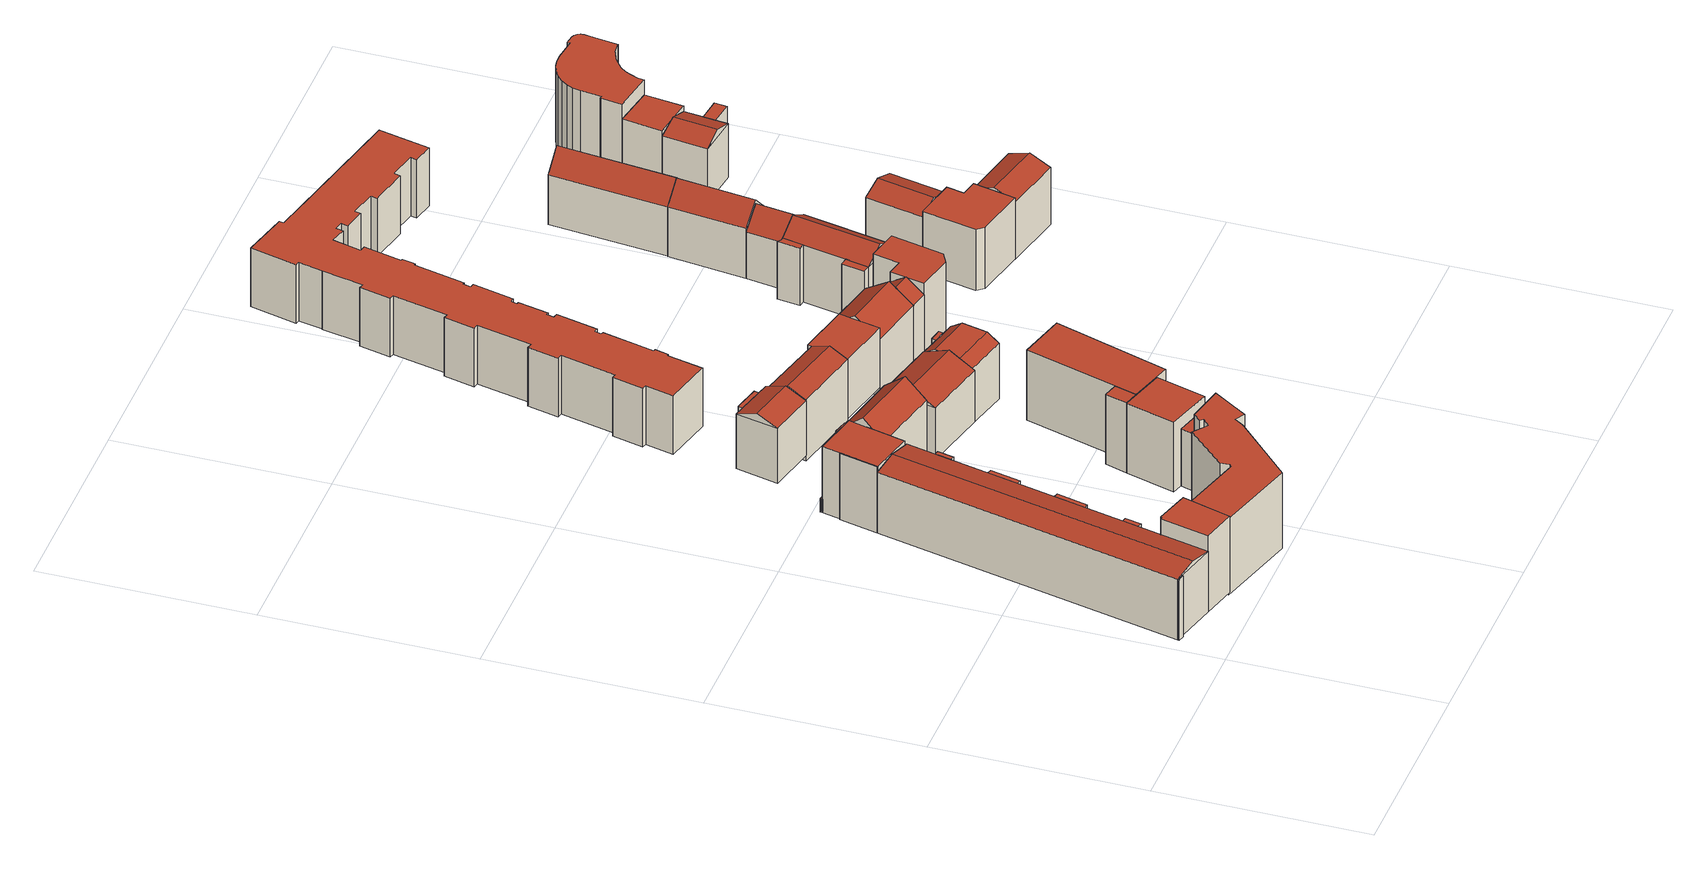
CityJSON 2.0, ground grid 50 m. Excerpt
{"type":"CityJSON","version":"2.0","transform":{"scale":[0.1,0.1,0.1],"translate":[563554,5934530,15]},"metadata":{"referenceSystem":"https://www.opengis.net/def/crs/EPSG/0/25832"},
"CityObjects":{
"building1":{"type":"Building","attributes":{"Geometrietyp2DReferenz":"Polygon","Gemeindeschluessel":"02100110","function":"31001_1010"},"children":["building1-1","building1-2","building1-3","building1-4","building1-5","building1-6","building1-7","building1-8","building1-9","building1-10","building1-11"]},
"building1-1":{"type":"BuildingPart","attributes":{"roofType":"1000","measuredHeight":16.3,"storeysAboveGround":6},"parents":["building1"],"geometry":[{"type":"Solid","lod":"2","boundaries":[[[[0,1,2,3]],[[4,5,6,7]],[[6,3,2,7]],[[7,2,1,4]],[[4,1,0,5]],[[5,0,3,6]]]],"semantics":{"surfaces":[{"type":"GroundSurface"},{"type":"RoofSurface","Flaechengroesse":"3.89327658885399","Flaechenrichtung":"0","Flaechenneigung":"90"},{"type":"WallSurface"}],"values":[[0,1,2,2,2,2]]}}]},
"building1-2":{"type":"BuildingPart","attributes":{"roofType":"1000","measuredHeight":15.9,"storeysAboveGround":6},"parents":["building1"],"geometry":[{"type":"Solid","lod":"2","boundaries":[[[[8,9,10,11]],[[12,13,14,15]],[[14,11,10,15]],[[15,10,9,12]],[[12,9,8,13]],[[13,8,11,14]]]],"semantics":{"surfaces":[{"type":"GroundSurface"},{"type":"RoofSurface","Flaechengroesse":"4.16083954373744","Flaechenrichtung":"0","Flaechenneigung":"90"},{"type":"WallSurface"}],"values":[[0,1,2,2,2,2]]}}]},
"building1-3":{"type":"BuildingPart","attributes":{"roofType":"1000","measuredHeight":3.5,"storeysAboveGround":6},"parents":["building1"],"geometry":[{"type":"Solid","lod":"2","boundaries":[[[[16,17,18,19]],[[20,21,22,23]],[[22,19,18,23]],[[23,18,17,20]],[[20,17,16,21]],[[21,16,19,22]]]],"semantics":{"surfaces":[{"type":"GroundSurface"},{"type":"RoofSurface","Flaechengroesse":"2.84916496679005","Flaechenrichtung":"0","Flaechenneigung":"90"},{"type":"WallSurface"}],"values":[[0,1,2,2,2,2]]}}]},
"building1-4":{"type":"BuildingPart","attributes":{"roofType":"3100","measuredHeight":16.99,"storeysAboveGround":6},"parents":["building1"],"geometry":[{"type":"Solid","lod":"2","boundaries":[[[[24,25,26,27]],[[28,29,30,31]],[[32,30,29,33]],[[31,30,32]],[[33,29,28]],[[32,27,26,31]],[[31,26,25,28]],[[28,25,24,33]],[[33,24,27,32]]]],"semantics":{"surfaces":[{"type":"GroundSurface"},{"type":"RoofSurface","Flaechengroesse":"458.228715858371","Flaechenrichtung":"102.75584499225","Flaechenneigung":"79.7913014937035"},{"type":"RoofSurface","Flaechengroesse":"457.396776583573","Flaechenrichtung":"282.730681228295","Flaechenneigung":"79.7912321093146"},{"type":"WallSurface"}],"values":[[0,1,2,3,3,3,3,3,3]]}}]},
"building1-5":{"type":"BuildingPart","attributes":{"roofType":"1000","measuredHeight":15.9,"storeysAboveGround":6},"parents":["building1"],"geometry":[{"type":"Solid","lod":"2","boundaries":[[[[34,35,36,37]],[[38,39,40,41]],[[40,37,36,41]],[[41,36,35,38]],[[38,35,34,39]],[[39,34,37,40]]]],"semantics":{"surfaces":[{"type":"GroundSurface"},{"type":"RoofSurface","Flaechengroesse":"4.16873824832681","Flaechenrichtung":"0","Flaechenneigung":"90"},{"type":"WallSurface"}],"values":[[0,1,2,2,2,2]]}}]},
"building1-6":{"type":"BuildingPart","attributes":{"roofType":"1000","measuredHeight":19.85,"storeysAboveGround":6},"parents":["building1"],"geometry":[{"type":"Solid","lod":"2","boundaries":[[[[42,43,44,45,26,46]],[[47,48,49,50,51,52]],[[51,46,26,52]],[[52,26,45,47]],[[47,45,44,48]],[[48,44,43,49]],[[49,43,42,50]],[[50,42,46,51]]]],"semantics":{"surfaces":[{"type":"GroundSurface"},{"type":"RoofSurface","Flaechengroesse":"106.320366947898","Flaechenrichtung":"0","Flaechenneigung":"90"},{"type":"WallSurface"}],"values":[[0,1,2,2,2,2,2,2]]}}]},
"building1-7":{"type":"BuildingPart","attributes":{"roofType":"1000","measuredHeight":15.9,"storeysAboveGround":6},"parents":["building1"],"geometry":[{"type":"Solid","lod":"2","boundaries":[[[[53,54,27,55]],[[56,57,58,32]],[[58,55,27,32]],[[32,27,54,56]],[[56,54,53,57]],[[57,53,55,58]]]],"semantics":{"surfaces":[{"type":"GroundSurface"},{"type":"RoofSurface","Flaechengroesse":"0.58927034978944","Flaechenrichtung":"0","Flaechenneigung":"90"},{"type":"WallSurface"}],"values":[[0,1,2,2,2,2]]}}]},
"building1-8":{"type":"BuildingPart","attributes":{"roofType":"1000","measuredHeight":15.9,"storeysAboveGround":6},"parents":["building1"],"geometry":[{"type":"Solid","lod":"2","boundaries":[[[[59,60,61,62]],[[63,64,65,66]],[[65,62,61,66]],[[66,61,60,63]],[[63,60,59,64]],[[64,59,62,65]]]],"semantics":{"surfaces":[{"type":"GroundSurface"},{"type":"RoofSurface","Flaechengroesse":"8.08376897128401","Flaechenrichtung":"0","Flaechenneigung":"90"},{"type":"WallSurface"}],"values":[[0,1,2,2,2,2]]}}]},
"building1-9":{"type":"BuildingPart","attributes":{"roofType":"1000","measuredHeight":15.9,"storeysAboveGround":6},"parents":["building1"],"geometry":[{"type":"Solid","lod":"2","boundaries":[[[[67,68,69,70]],[[71,72,73,74]],[[73,70,69,74]],[[74,69,68,71]],[[71,68,67,72]],[[72,67,70,73]]]],"semantics":{"surfaces":[{"type":"GroundSurface"},{"type":"RoofSurface","Flaechengroesse":"7.75419847284734","Flaechenrichtung":"0","Flaechenneigung":"90"},{"type":"WallSurface"}],"values":[[0,1,2,2,2,2]]}}]},
"building1-10":{"type":"BuildingPart","attributes":{"roofType":"1000","measuredHeight":17.27,"storeysAboveGround":6},"parents":["building1"],"geometry":[{"type":"Solid","lod":"2","boundaries":[[[[2,75,76,19]],[[77,78,79,80]],[[79,19,76,80]],[[80,76,75,77]],[[77,75,2,78]],[[78,2,19,79]]]],"semantics":{"surfaces":[{"type":"GroundSurface"},{"type":"RoofSurface","Flaechengroesse":"149.806150136619","Flaechenrichtung":"0","Flaechenneigung":"90"},{"type":"WallSurface"}],"values":[[0,1,2,2,2,2]]}}]},
"building1-11":{"type":"BuildingPart","attributes":{"roofType":"1000","measuredHeight":17.27,"storeysAboveGround":6},"parents":["building1"],"geometry":[{"type":"Solid","lod":"2","boundaries":[[[[81,82,76,24]],[[83,84,85,80]],[[85,24,76,80]],[[80,76,82,83]],[[83,82,81,84]],[[84,81,24,85]]]],"semantics":{"surfaces":[{"type":"GroundSurface"},{"type":"RoofSurface","Flaechengroesse":"3.12664120197913","Flaechenrichtung":"0","Flaechenneigung":"90"},{"type":"WallSurface"}],"values":[[0,1,2,2,2,2]]}}]},
"building2":{"type":"Building","attributes":{"Geometrietyp2DReferenz":"Polygon","Gemeindeschluessel":"02100110","function":"31001_1010","roofType":"1000","measuredHeight":19.9,"storeysAboveGround":5},"address":[{"country":"Germany","locality":"Hamburg","thoroughfareNumber":"1","thoroughfareName":"Brunnenhofstraße","postcode":"22767"}],"geometry":[{"type":"Solid","lod":"2","boundaries":[[[[86,87,88,89,90,91,92,93,94,95,96,97,98,99,100,101]],[[102,103,104,105,106,107,108,109,110,111,112,113,114,115,116,117]],[[116,101,100,117]],[[117,100,99,102]],[[102,99,98,103]],[[103,98,97,104]],[[104,97,96,105]],[[105,96,95,106]],[[106,95,94,107]],[[107,94,93,108]],[[108,93,92,109]],[[109,92,91,110]],[[110,91,90,111]],[[111,90,89,112]],[[112,89,88,113]],[[113,88,87,114]],[[114,87,86,115]],[[115,86,101,116]]]],"semantics":{"surfaces":[{"type":"GroundSurface"},{"type":"RoofSurface","Flaechengroesse":"435.936564516755","Flaechenrichtung":"0","Flaechenneigung":"90"},{"type":"WallSurface"}],"values":[[0,1,2,2,2,2,2,2,2,2,2,2,2,2,2,2,2,2]]}}]},
"building3":{"type":"Building","attributes":{"Geometrietyp2DReferenz":"Polygon","Gemeindeschluessel":"02100110","function":"31001_1010","roofType":"3100","measuredHeight":18.47,"storeysAboveGround":4},"address":[{"country":"Germany","locality":"Hamburg","thoroughfareNumber":"53","thoroughfareName":"Thadenstraße","postcode":"22767"}],"geometry":[{"type":"Solid","lod":"2","boundaries":[[[[118,119,120,121]],[[122,123,124,125]],[[126,124,123,127]],[[125,124,126]],[[127,123,122]],[[126,121,120,125]],[[125,120,119,122]],[[122,119,118,127]],[[127,118,121,126]]]],"semantics":{"surfaces":[{"type":"GroundSurface"},{"type":"RoofSurface","Flaechengroesse":"118.219081187947","Flaechenrichtung":"192.566351520751","Flaechenneigung":"49.491094547081"},{"type":"RoofSurface","Flaechengroesse":"117.678087076156","Flaechenrichtung":"12.0606896500295","Flaechenneigung":"49.4873958293005"},{"type":"WallSurface"}],"values":[[0,1,2,3,3,3,3,3,3]]}}]},
"building4":{"type":"Building","attributes":{"Geometrietyp2DReferenz":"Polygon","Gemeindeschluessel":"02100110","function":"31001_1010"},"children":["building4-1","building4-2"]},
"building4-1":{"type":"BuildingPart","attributes":{"roofType":"3100","measuredHeight":16.38,"storeysAboveGround":4},"parents":["building4"],"geometry":[{"type":"Solid","lod":"2","boundaries":[[[[128,129,130,131]],[[132,133,134,135]],[[136,134,133,137]],[[135,134,136]],[[137,133,132]],[[136,131,130,135]],[[135,130,129,132]],[[132,129,128,137]],[[137,128,131,136]]]],"semantics":{"surfaces":[{"type":"GroundSurface"},{"type":"RoofSurface","Flaechengroesse":"64.228336691714","Flaechenrichtung":"192.826663475787","Flaechenneigung":"68.0181429887461"},{"type":"RoofSurface","Flaechengroesse":"64.6707679977334","Flaechenrichtung":"13.4648911009203","Flaechenneigung":"68.0175807293788"},{"type":"WallSurface"}],"values":[[0,1,2,3,3,3,3,3,3]]}}]},
"building4-2":{"type":"BuildingPart","attributes":{"roofType":"1000","measuredHeight":14.25,"storeysAboveGround":4},"parents":["building4"],"geometry":[{"type":"Solid","lod":"2","boundaries":[[[[138,139,140,141]],[[142,143,144,145]],[[144,141,140,145]],[[145,140,139,142]],[[142,139,138,143]],[[143,138,141,144]]]],"semantics":{"surfaces":[{"type":"GroundSurface"},{"type":"RoofSurface","Flaechengroesse":"7.73505949541831","Flaechenrichtung":"0","Flaechenneigung":"90"},{"type":"WallSurface"}],"values":[[0,1,2,2,2,2]]}}]},
"building5":{"type":"Building","attributes":{"Geometrietyp2DReferenz":"Polygon","Gemeindeschluessel":"02100110","function":"31001_1010","roofType":"3100","measuredHeight":17.81,"storeysAboveGround":4},"address":[{"country":"Germany","locality":"Hamburg","thoroughfareNumber":"52","thoroughfareName":"Thadenstraße","postcode":"22767"}],"geometry":[{"type":"Solid","lod":"2","boundaries":[[[[146,147,148,149]],[[150,151,152,153]],[[154,152,151,155]],[[153,152,154]],[[155,151,150]],[[154,149,148,153]],[[153,148,147,150]],[[150,147,146,155]],[[155,146,149,154]]]],"semantics":{"surfaces":[{"type":"GroundSurface"},{"type":"RoofSurface","Flaechengroesse":"83.8825040715403","Flaechenrichtung":"192.636329991568","Flaechenneigung":"67.8241714025366"},{"type":"RoofSurface","Flaechengroesse":"83.7310799015601","Flaechenrichtung":"13.1229299604905","Flaechenneigung":"67.8251590147009"},{"type":"WallSurface"}],"values":[[0,1,2,3,3,3,3,3,3]]}}]},
"building6":{"type":"Building","attributes":{"Geometrietyp2DReferenz":"Polygon","Gemeindeschluessel":"02100110","function":"31001_1010"},"children":["building6-1","building6-2","building6-3","building6-4"]},
"building6-1":{"type":"BuildingPart","attributes":{"roofType":"1000","measuredHeight":18.27,"storeysAboveGround":6},"parents":["building6"],"geometry":[{"type":"Solid","lod":"2","boundaries":[[[[156,157,158,159]],[[160,161,162,163]],[[162,159,158,163]],[[163,158,157,160]],[[160,157,156,161]],[[161,156,159,162]]]],"semantics":{"surfaces":[{"type":"GroundSurface"},{"type":"RoofSurface","Flaechengroesse":"140.046769020175","Flaechenrichtung":"0","Flaechenneigung":"90"},{"type":"WallSurface"}],"values":[[0,1,2,2,2,2]]}}]},
"building6-2":{"type":"BuildingPart","attributes":{"roofType":"1000","measuredHeight":18.34,"storeysAboveGround":6},"parents":["building6"],"geometry":[{"type":"Solid","lod":"2","boundaries":[[[[164,165,166,156]],[[167,168,169,170]],[[169,156,166,170]],[[170,166,165,167]],[[167,165,164,168]],[[168,164,156,169]]]],"semantics":{"surfaces":[{"type":"GroundSurface"},{"type":"RoofSurface","Flaechengroesse":"19.5921974638484","Flaechenrichtung":"0","Flaechenneigung":"90"},{"type":"WallSurface"}],"values":[[0,1,2,2,2,2]]}}]},
"building6-3":{"type":"BuildingPart","attributes":{"roofType":"1000","measuredHeight":15.04,"storeysAboveGround":6},"parents":["building6"],"geometry":[{"type":"Solid","lod":"2","boundaries":[[[[171,158,172,173]],[[174,175,176,177]],[[176,173,172,177]],[[177,172,158,174]],[[174,158,171,175]],[[175,171,173,176]]]],"semantics":{"surfaces":[{"type":"GroundSurface"},{"type":"RoofSurface","Flaechengroesse":"28.581305997853","Flaechenrichtung":"0","Flaechenneigung":"90"},{"type":"WallSurface"}],"values":[[0,1,2,2,2,2]]}}]},
"building6-4":{"type":"BuildingPart","attributes":{"roofType":"1000","measuredHeight":18.34,"storeysAboveGround":6},"parents":["building6"],"geometry":[{"type":"Solid","lod":"2","boundaries":[[[[178,179,166,180]],[[181,182,183,170]],[[183,180,166,170]],[[170,166,179,181]],[[181,179,178,182]],[[182,178,180,183]]]],"semantics":{"surfaces":[{"type":"GroundSurface"},{"type":"RoofSurface","Flaechengroesse":"324.179130515324","Flaechenrichtung":"0","Flaechenneigung":"90"},{"type":"WallSurface"}],"values":[[0,1,2,2,2,2]]}}]},
"building7":{"type":"Building","attributes":{"Geometrietyp2DReferenz":"Polygon","Gemeindeschluessel":"02100110","function":"31001_1120","roofType":"3100","measuredHeight":16.34,"storeysAboveGround":3},"address":[{"country":"Germany","locality":"Hamburg","thoroughfareNumber":"49","thoroughfareName":"Thadenstraße","postcode":"22767"}],"geometry":[{"type":"Solid","lod":"2","boundaries":[[[[184,185,186,187]],[[188,189,190,191]],[[192,190,189,193]],[[191,190,192]],[[193,189,188]],[[192,187,186,191]],[[191,186,185,188]],[[188,185,184,193]],[[193,184,187,192]]]],"semantics":{"surfaces":[{"type":"GroundSurface"},{"type":"RoofSurface","Flaechengroesse":"111.547319470056","Flaechenrichtung":"192.907681696073","Flaechenneigung":"65.7801047101362"},{"type":"RoofSurface","Flaechengroesse":"111.808216551259","Flaechenrichtung":"12.7944758118521","Flaechenneigung":"65.7800363947176"},{"type":"WallSurface"}],"values":[[0,1,2,3,3,3,3,3,3]]}}]},
"building8":{"type":"Building","attributes":{"Geometrietyp2DReferenz":"Polygon","Gemeindeschluessel":"02100110","function":"31001_1010"},"children":["building8-1","building8-2"]},
"building8-1":{"type":"BuildingPart","attributes":{"roofType":"1000","measuredHeight":14.44,"storeysAboveGround":4},"parents":["building8"],"geometry":[{"type":"Solid","lod":"2","boundaries":[[[[194,195,196,197]],[[198,199,200,201]],[[200,197,196,201]],[[201,196,195,198]],[[198,195,194,199]],[[199,194,197,200]]]],"semantics":{"surfaces":[{"type":"GroundSurface"},{"type":"RoofSurface","Flaechengroesse":"3.45537450079239","Flaechenrichtung":"0","Flaechenneigung":"90"},{"type":"WallSurface"}],"values":[[0,1,2,2,2,2]]}}]},
"building8-2":{"type":"BuildingPart","attributes":{"roofType":"9999","measuredHeight":16.34,"storeysAboveGround":4},"parents":["building8"],"geometry":[{"type":"Solid","lod":"2","boundaries":[[[[202,203,204,205]],[[206,207,208,209]],[[210,208,207,211]],[[212,209,208,210]],[[213,206,209,212]],[[211,207,206,213]],[[211,205,204,210]],[[210,204,203,212]],[[212,203,202,213]],[[213,202,205,211]]]],"semantics":{"surfaces":[{"type":"GroundSurface"},{"type":"RoofSurface","Flaechengroesse":"68.592991395956","Flaechenrichtung":"0","Flaechenneigung":"90"},{"type":"WallSurface"},{"type":"RoofSurface","Flaechengroesse":"38.4601302921437","Flaechenrichtung":"192.982081782229","Flaechenneigung":"56.6404827363814"},{"type":"RoofSurface","Flaechengroesse":"38.1663573696631","Flaechenrichtung":"12.8630205864842","Flaechenneigung":"56.6409618824141"}],"values":[[0,1,2,3,2,4,2,2,2,2]]}}]},
"building9":{"type":"Building","attributes":{"Geometrietyp2DReferenz":"Polygon","Gemeindeschluessel":"02100110","function":"31001_1010","roofType":"1000","measuredHeight":15.58,"storeysAboveGround":4},"address":[{"country":"Germany","locality":"Hamburg","thoroughfareNumber":"48","thoroughfareName":"Thadenstraße","postcode":"22767"}],"geometry":[{"type":"Solid","lod":"2","boundaries":[[[[214,215,216,217]],[[218,219,150,220]],[[150,217,216,220]],[[220,216,215,218]],[[218,215,214,219]],[[219,214,217,150]]]],"semantics":{"surfaces":[{"type":"GroundSurface"},{"type":"RoofSurface","Flaechengroesse":"131.439052009164","Flaechenrichtung":"0","Flaechenneigung":"90"},{"type":"WallSurface"}],"values":[[0,1,2,2,2,2]]}}]},
"building10":{"type":"Building","attributes":{"Geometrietyp2DReferenz":"Polygon","Gemeindeschluessel":"02100110","function":"31001_1010"},"children":["building10-1","building10-2"]},
"building10-1":{"type":"BuildingPart","attributes":{"roofType":"3100","measuredHeight":17.78,"storeysAboveGround":4},"parents":["building10"],"geometry":[{"type":"Solid","lod":"2","boundaries":[[[[221,222,223,224]],[[225,226,227,228]],[[229,227,226,230]],[[228,227,229]],[[230,226,225]],[[229,224,223,228]],[[228,223,222,225]],[[225,222,221,230]],[[230,221,224,229]]]],"semantics":{"surfaces":[{"type":"GroundSurface"},{"type":"RoofSurface","Flaechengroesse":"23.8772375169759","Flaechenrichtung":"12.0337976803778","Flaechenneigung":"56.3741126846902"},{"type":"RoofSurface","Flaechengroesse":"23.7927207504598","Flaechenrichtung":"191.978048682587","Flaechenneigung":"56.3748479863577"},{"type":"WallSurface"}],"values":[[0,1,2,3,3,3,3,3,3]]}}]},
"building10-2":{"type":"BuildingPart","attributes":{"roofType":"3100","measuredHeight":18.76,"storeysAboveGround":4},"parents":["building10"],"geometry":[{"type":"Solid","lod":"2","boundaries":[[[[231,232,233,221]],[[234,235,236,237]],[[230,236,235,238]],[[237,236,230]],[[238,235,234]],[[230,221,233,237]],[[237,233,232,234]],[[234,232,231,238]],[[238,231,221,230]]]],"semantics":{"surfaces":[{"type":"GroundSurface"},{"type":"RoofSurface","Flaechengroesse":"101.977234571001","Flaechenrichtung":"12.0143071555374","Flaechenneigung":"56.5715374513673"},{"type":"RoofSurface","Flaechengroesse":"102.380457069871","Flaechenrichtung":"191.976518921277","Flaechenneigung":"56.5714638112265"},{"type":"WallSurface"}],"values":[[0,1,2,3,3,3,3,3,3]]}}]},
"building11":{"type":"Building","attributes":{"Geometrietyp2DReferenz":"Polygon","Gemeindeschluessel":"02100110","function":"31001_1010","roofType":"1000","measuredHeight":15.34,"storeysAboveGround":5},"address":[{"country":"Germany","locality":"Hamburg","thoroughfareNumber":"16","thoroughfareName":"Schmidt-Rottluff-Weg","postcode":"22767"}],"geometry":[{"type":"Solid","lod":"2","boundaries":[[[[239,240,241,242,243,244,245,246,247,248,249,250,251,252,253,254,255,256,257,258,259,260,261,262,263,264,265,266,267,268,269,270,271,272,273,274,275,276,277,278,279,280,281,282,283,284,285,286,287,288,289,290,291,292,293,294,295,296,297,298,299,300,301,302,303,304,305,306,307,308]],[[309,310,311,312,313,314,315,316,317,318,319,320,321,322,323,324,325,326,327,328,329,330,331,332,333,334,335,336,337,338,339,340,341,342,343,344,345,346,347,348,349,350,351,352,353,354,355,356,357,358,359,360,361,362,363,364,365,366,367,368,369,370,371,372,373,374,375,376,377,378]],[[377,308,307,378]],[[378,307,306,309]],[[309,306,305,310]],[[310,305,304,311]],[[311,304,303,312]],[[312,303,302,313]],[[313,302,301,314]],[[314,301,300,315]],[[315,300,299,316]],[[316,299,298,317]],[[317,298,297,318]],[[318,297,296,319]],[[319,296,295,320]],[[320,295,294,321]],[[321,294,293,322]],[[322,293,292,323]],[[323,292,291,324]],[[324,291,290,325]],[[325,290,289,326]],[[326,289,288,327]],[[327,288,287,328]],[[328,287,286,329]],[[329,286,285,330]],[[330,285,284,331]],[[331,284,283,332]],[[332,283,282,333]],[[333,282,281,334]],[[334,281,280,335]],[[335,280,279,336]],[[336,279,278,337]],[[337,278,277,338]],[[338,277,276,339]],[[339,276,275,340]],[[340,275,274,341]],[[341,274,273,342]],[[342,273,272,343]],[[343,272,271,344]],[[344,271,270,345]],[[345,270,269,346]],[[346,269,268,347]],[[347,268,267,348]],[[348,267,266,349]],[[349,266,265,350]],[[350,265,264,351]],[[351,264,263,352]],[[352,263,262,353]],[[353,262,261,354]],[[354,261,260,355]],[[355,260,259,356]],[[356,259,258,357]],[[357,258,257,358]],[[358,257,256,359]],[[359,256,255,360]],[[360,255,254,361]],[[361,254,253,362]],[[362,253,252,363]],[[363,252,251,364]],[[364,251,250,365]],[[365,250,249,366]],[[366,249,248,367]],[[367,248,247,368]],[[368,247,246,369]],[[369,246,245,370]],[[370,245,244,371]],[[371,244,243,372]],[[372,243,242,373]],[[373,242,241,374]],[[374,241,240,375]],[[375,240,239,376]],[[376,239,308,377]]]],"semantics":{"surfaces":[{"type":"GroundSurface"},{"type":"RoofSurface","Flaechengroesse":"1720.38968950286","Flaechenrichtung":"0","Flaechenneigung":"90"},{"type":"WallSurface"}],"values":[[0,1,2,2,2,2,2,2,2,2,2,2,2,2,2,2,2,2,2,2,2,2,2,2,2,2,2,2,2,2,2,2,2,2,2,2,2,2,2,2,2,2,2,2,2,2,2,2,2,2,2,2,2,2,2,2,2,2,2,2,2,2,2,2,2,2,2,2,2,2,2,2]]}}]},
"building12":{"type":"Building","attributes":{"Geometrietyp2DReferenz":"Polygon","Gemeindeschluessel":"02100110","function":"31001_1120","roofType":"1000","measuredHeight":18.29,"storeysAboveGround":4},"address":[{"country":"Germany","locality":"Hamburg","thoroughfareNumber":"1","thoroughfareName":"Lerchenstraße","postcode":"22767"}],"geometry":[{"type":"Solid","lod":"2","boundaries":[[[[379,380,381,382,383,384,385]],[[386,387,388,389,390,391,392]],[[391,385,384,392]],[[392,384,383,386]],[[386,383,382,387]],[[387,382,381,388]],[[388,381,380,389]],[[389,380,379,390]],[[390,379,385,391]]]],"semantics":{"surfaces":[{"type":"GroundSurface"},{"type":"RoofSurface","Flaechengroesse":"141.747711496832","Flaechenrichtung":"0","Flaechenneigung":"90"},{"type":"WallSurface"}],"values":[[0,1,2,2,2,2,2,2,2]]}}]},
"building13":{"type":"Building","attributes":{"Geometrietyp2DReferenz":"Polygon","Gemeindeschluessel":"02100110","function":"31001_1120"},"children":["building13-1","building13-2","building13-3"]},
"building13-1":{"type":"BuildingPart","attributes":{"roofType":"1000","measuredHeight":14.94,"storeysAboveGround":5},"parents":["building13"],"geometry":[{"type":"Solid","lod":"2","boundaries":[[[[393,394,395,396,397]],[[398,399,400,401,402]],[[401,397,396,402]],[[402,396,395,398]],[[398,395,394,399]],[[399,394,393,400]],[[400,393,397,401]]]],"semantics":{"surfaces":[{"type":"GroundSurface"},{"type":"RoofSurface","Flaechengroesse":"7.79980920652137","Flaechenrichtung":"0","Flaechenneigung":"90"},{"type":"WallSurface"}],"values":[[0,1,2,2,2,2,2]]}}]},
"building13-2":{"type":"BuildingPart","attributes":{"roofType":"3100","measuredHeight":17.96,"storeysAboveGround":5},"parents":["building13"],"geometry":[{"type":"Solid","lod":"2","boundaries":[[[[403,404,397,405]],[[406,407,408,401]],[[409,408,407,410]],[[401,408,409]],[[410,407,406]],[[409,405,397,401]],[[401,397,404,406]],[[406,404,403,410]],[[410,403,405,409]]]],"semantics":{"surfaces":[{"type":"GroundSurface"},{"type":"RoofSurface","Flaechengroesse":"119.248823485117","Flaechenrichtung":"281.247940421576","Flaechenneigung":"57.7465555153776"},{"type":"RoofSurface","Flaechengroesse":"120.845365988804","Flaechenrichtung":"101.471010757266","Flaechenneigung":"57.7448332159462"},{"type":"WallSurface"}],"values":[[0,1,2,3,3,3,3,3,3]]}}]},
"building13-3":{"type":"BuildingPart","attributes":{"roofType":"1000","measuredHeight":14.94,"storeysAboveGround":5},"parents":["building13"],"geometry":[{"type":"Solid","lod":"2","boundaries":[[[[411,412,413,404]],[[414,415,406,416]],[[406,404,413,416]],[[416,413,412,414]],[[414,412,411,415]],[[415,411,404,406]]]],"semantics":{"surfaces":[{"type":"GroundSurface"},{"type":"RoofSurface","Flaechengroesse":"10.4420948025161","Flaechenrichtung":"0","Flaechenneigung":"90"},{"type":"WallSurface"}],"values":[[0,1,2,2,2,2]]}}]},
"building14":{"type":"Building","attributes":{"Geometrietyp2DReferenz":"Polygon","Gemeindeschluessel":"02100110","function":"31001_1010","roofType":"3100","measuredHeight":16.92,"storeysAboveGround":4},"address":[{"country":"Germany","locality":"Hamburg","thoroughfareNumber":"13","thoroughfareName":"Lerchenstraße","postcode":"22767"}],"geometry":[{"type":"Solid","lod":"2","boundaries":[[[[417,418,419,420]],[[421,422,423,424]],[[425,423,422,426]],[[424,423,425]],[[426,422,421]],[[425,420,419,424]],[[424,419,418,421]],[[421,418,417,426]],[[426,417,420,425]]]],"semantics":{"surfaces":[{"type":"GroundSurface"},{"type":"RoofSurface","Flaechengroesse":"58.4447038272622","Flaechenrichtung":"97.7545198174695","Flaechenneigung":"43.7420361372516"},{"type":"RoofSurface","Flaechengroesse":"58.3198204041555","Flaechenrichtung":"278.301438744764","Flaechenneigung":"43.7443909550453"},{"type":"WallSurface"}],"values":[[0,1,2,3,3,3,3,3,3]]}}]},
"building15":{"type":"Building","attributes":{"Geometrietyp2DReferenz":"Polygon","Gemeindeschluessel":"02100110","function":"31001_1010","roofType":"1000","measuredHeight":16.01,"storeysAboveGround":4},"address":[{"country":"Germany","locality":"Hamburg","thoroughfareNumber":"22","thoroughfareName":"Thadenstraße","postcode":"22767"}],"geometry":[{"type":"Solid","lod":"2","boundaries":[[[[427,428,429,430,431,432,433]],[[434,435,436,437,438,439,440]],[[439,433,432,440]],[[440,432,431,434]],[[434,431,430,435]],[[435,430,429,436]],[[436,429,428,437]],[[437,428,427,438]],[[438,427,433,439]]]],"semantics":{"surfaces":[{"type":"GroundSurface"},{"type":"RoofSurface","Flaechengroesse":"185.758781003441","Flaechenrichtung":"0","Flaechenneigung":"90"},{"type":"WallSurface"}],"values":[[0,1,2,2,2,2,2,2,2]]}}]},
"building16":{"type":"Building","attributes":{"Geometrietyp2DReferenz":"Polygon","Gemeindeschluessel":"02100110","function":"31001_1010","roofType":"3100","measuredHeight":17.69,"storeysAboveGround":4},"address":[{"country":"Germany","locality":"Hamburg","thoroughfareNumber":"17","thoroughfareName":"Lerchenstraße","postcode":"22767"}],"geometry":[{"type":"Solid","lod":"2","boundaries":[[[[441,442,443,444]],[[445,446,447,448]],[[449,447,446,450]],[[448,447,449]],[[450,446,445]],[[449,444,443,448]],[[448,443,442,445]],[[445,442,441,450]],[[450,441,444,449]]]],"semantics":{"surfaces":[{"type":"GroundSurface"},{"type":"RoofSurface","Flaechengroesse":"121.08971761529","Flaechenrichtung":"96.8223019736502","Flaechenneigung":"43.0176020369213"},{"type":"RoofSurface","Flaechengroesse":"120.02161892343","Flaechenrichtung":"276.827106206024","Flaechenneigung":"43.0176702669478"},{"type":"WallSurface"}],"values":[[0,1,2,3,3,3,3,3,3]]}}]},
"building17":{"type":"Building","attributes":{"Geometrietyp2DReferenz":"Polygon","Gemeindeschluessel":"02100110","function":"31001_1010","roofType":"3100","measuredHeight":15.97,"storeysAboveGround":4},"address":[{"country":"Germany","locality":"Hamburg","thoroughfareNumber":"6","thoroughfareName":"Lerchenstraße","postcode":"22767"}],"geometry":[{"type":"Solid","lod":"2","boundaries":[[[[451,452,453,454]],[[455,456,457,458]],[[459,457,456,460]],[[458,457,459]],[[460,456,455]],[[459,454,453,458]],[[458,453,452,455]],[[455,452,451,460]],[[460,451,454,459]]]],"semantics":{"surfaces":[{"type":"GroundSurface"},{"type":"RoofSurface","Flaechengroesse":"75.9479937634505","Flaechenrichtung":"101.834592271981","Flaechenneigung":"68.3114478927766"},{"type":"RoofSurface","Flaechengroesse":"76.0673164511899","Flaechenrichtung":"281.863910183598","Flaechenneigung":"68.3113635884356"},{"type":"WallSurface"}],"values":[[0,1,2,3,3,3,3,3,3]]}}]},
"building18":{"type":"Building","attributes":{"Geometrietyp2DReferenz":"Polygon","Gemeindeschluessel":"02100110","function":"31001_1010","roofType":"3100","measuredHeight":17.64,"storeysAboveGround":4},"address":[{"country":"Germany","locality":"Hamburg","thoroughfareNumber":"19","thoroughfareName":"Lerchenstraße","postcode":"22767"}],"geometry":[{"type":"Solid","lod":"2","boundaries":[[[[461,462,463,464]],[[465,466,467,445]],[[450,467,466,468]],[[445,467,450]],[[468,466,465]],[[450,464,463,445]],[[445,463,462,465]],[[465,462,461,468]],[[468,461,464,450]]]],"semantics":{"surfaces":[{"type":"GroundSurface"},{"type":"RoofSurface","Flaechengroesse":"183.187214661971","Flaechenrichtung":"96.1763159735623","Flaechenneigung":"43.4976328890956"},{"type":"RoofSurface","Flaechengroesse":"182.518452118024","Flaechenrichtung":"275.927267647521","Flaechenneigung":"43.4984676362272"},{"type":"WallSurface"}],"values":[[0,1,2,3,3,3,3,3,3]]}}]},
"building19":{"type":"Building","attributes":{"Geometrietyp2DReferenz":"Polygon","Gemeindeschluessel":"02100110","function":"31001_1010","roofType":"3100","measuredHeight":16.89,"storeysAboveGround":4},"address":[{"country":"Germany","locality":"Hamburg","thoroughfareNumber":"20","thoroughfareName":"Thadenstraße","postcode":"22767"}],"geometry":[{"type":"Solid","lod":"2","boundaries":[[[[469,470,471,472]],[[473,474,475,476]],[[477,475,474,478]],[[476,475,477]],[[478,474,473]],[[477,472,471,476]],[[476,471,470,473]],[[473,470,469,478]],[[478,469,472,477]]]],"semantics":{"surfaces":[{"type":"GroundSurface"},{"type":"RoofSurface","Flaechengroesse":"80.3322767138541","Flaechenrichtung":"192.176977550946","Flaechenneigung":"67.9284594128687"},{"type":"RoofSurface","Flaechengroesse":"80.0783318519375","Flaechenrichtung":"12.3060849877478","Flaechenneigung":"67.9281210971357"},{"type":"WallSurface"}],"values":[[0,1,2,3,3,3,3,3,3]]}}]},
"building20":{"type":"Building","attributes":{"Geometrietyp2DReferenz":"Polygon","Gemeindeschluessel":"02100110","function":"31001_1010"},"children":["building20-1","building20-2"]},
"building20-1":{"type":"BuildingPart","attributes":{"roofType":"1000","measuredHeight":14.08,"storeysAboveGround":4},"parents":["building20"],"geometry":[{"type":"Solid","lod":"2","boundaries":[[[[479,480,481,482]],[[483,484,485,486]],[[485,482,481,486]],[[486,481,480,483]],[[483,480,479,484]],[[484,479,482,485]]]],"semantics":{"surfaces":[{"type":"GroundSurface"},{"type":"RoofSurface","Flaechengroesse":"16.5585980137549","Flaechenrichtung":"0","Flaechenneigung":"90"},{"type":"WallSurface"}],"values":[[0,1,2,2,2,2]]}}]},
"building20-2":{"type":"BuildingPart","attributes":{"roofType":"3100","measuredHeight":15.89,"storeysAboveGround":4},"parents":["building20"],"geometry":[{"type":"Solid","lod":"2","boundaries":[[[[487,488,489,490]],[[491,492,493,494]],[[495,493,492,496]],[[494,493,495]],[[496,492,491]],[[495,490,489,494]],[[494,489,488,491]],[[491,488,487,496]],[[496,487,490,495]]]],"semantics":{"surfaces":[{"type":"GroundSurface"},{"type":"RoofSurface","Flaechengroesse":"56.2143885937721","Flaechenrichtung":"276.931715212985","Flaechenneigung":"70.1122710158379"},{"type":"RoofSurface","Flaechengroesse":"55.3837367659927","Flaechenrichtung":"96.8227976284941","Flaechenneigung":"70.1115937446468"},{"type":"WallSurface"}],"values":[[0,1,2,3,3,3,3,3,3]]}}]},
"building21":{"type":"Building","attributes":{"Geometrietyp2DReferenz":"Polygon","Gemeindeschluessel":"02100110","function":"31001_1010","roofType":"1000","measuredHeight":15.45,"storeysAboveGround":4},"address":[{"country":"Germany","locality":"Hamburg","thoroughfareNumber":"24","thoroughfareName":"Lerchenstraße","postcode":"22767"}],"geometry":[{"type":"Solid","lod":"2","boundaries":[[[[489,497,498,490]],[[499,500,501,502]],[[501,490,498,502]],[[502,498,497,499]],[[499,497,489,500]],[[500,489,490,501]]]],"semantics":{"surfaces":[{"type":"GroundSurface"},{"type":"RoofSurface","Flaechengroesse":"93.992275005205","Flaechenrichtung":"0","Flaechenneigung":"90"},{"type":"WallSurface"}],"values":[[0,1,2,2,2,2]]}}]},
"building22":{"type":"Building","attributes":{"Geometrietyp2DReferenz":"Polygon","Gemeindeschluessel":"02100110","function":"31001_2010","roofType":"1000","measuredHeight":19.31,"storeysAboveGround":6},"address":[{"country":"Germany","locality":"Hamburg","thoroughfareNumber":"28","thoroughfareName":"Lerchenstraße","postcode":"22767"}],"geometry":[{"type":"Solid","lod":"2","boundaries":[[[[503,504,505,506,507,508,509,510,511,512,513,514,515,516,517,518,519,520,521,522,523,524,525,526,527,528,529,530,531,532]],[[533,534,535,536,537,538,539,540,541,542,543,544,545,546,547,548,549,550,551,552,553,554,555,556,557,558,559,560,561,562]],[[561,532,531,562]],[[562,531,530,533]],[[533,530,529,534]],[[534,529,528,535]],[[535,528,527,536]],[[536,527,526,537]],[[537,526,525,538]],[[538,525,524,539]],[[539,524,523,540]],[[540,523,522,541]],[[541,522,521,542]],[[542,521,520,543]],[[543,520,519,544]],[[544,519,518,545]],[[545,518,517,546]],[[546,517,516,547]],[[547,516,515,548]],[[548,515,514,549]],[[549,514,513,550]],[[550,513,512,551]],[[551,512,511,552]],[[552,511,510,553]],[[553,510,509,554]],[[554,509,508,555]],[[555,508,507,556]],[[556,507,506,557]],[[557,506,505,558]],[[558,505,504,559]],[[559,504,503,560]],[[560,503,532,561]]]],"semantics":{"surfaces":[{"type":"GroundSurface"},{"type":"RoofSurface","Flaechengroesse":"277.625283924827","Flaechenrichtung":"0","Flaechenneigung":"90"},{"type":"WallSurface"}],"values":[[0,1,2,2,2,2,2,2,2,2,2,2,2,2,2,2,2,2,2,2,2,2,2,2,2,2,2,2,2,2,2,2]]}}]}
},
"vertices":[
[278,965,27],[312,957,27],[310,946,27],[276,954,27],[312,957,190],[278,965,190],[276,954,190],[310,946,190],
[282,738,27],[273,700,27],[263,702,27],[272,741,27],[273,700,186],[282,738,186],[272,741,186],[263,702,186],
[204,975,27],[259,963,27],[258,958,27],[203,970,27],[259,963,62],[204,975,62],[203,970,62],[258,958,62],
[169,836,27],[287,809,27],[122,79,27],[5,109,27],[287,809,186],[228,822,197],[64,94,197],[122,79,186],[5,109,186],[169,836,186],
[179,284,27],[171,246,27],[160,249,27],[169,287,27],[171,246,186],[179,284,186],[169,287,186],[160,249,186],
[154,194,27],[156,197,27],[237,174,27],[204,59,27],[148,194,27],[204,59,226],[237,174,226],[156,197,226],[154,194,226],[148,194,226],[122,79,226],
[20,101,27],[4,105,27],[21,105,27],[4,105,186],[20,101,186],[21,105,186],
[217,449,27],[200,376,27],[190,378,27],[206,452,27],[200,376,186],[217,449,186],[206,452,186],[190,378,186],
[253,610,27],[237,539,27],[227,541,27],[243,613,27],[237,539,186],[253,610,186],[243,613,186],[227,541,186],
[277,811,27],[173,835,27],[277,811,200],[310,946,200],[203,970,200],[173,835,200],
[190,927,27],[193,926,27],[193,926,200],[190,927,200],[169,836,200],
[232,159,20],[385,116,20],[391,122,20],[390,144,20],[476,235,20],[511,209,20],[527,225,20],[521,232,20],[538,250,20],[626,231,20],[597,186,20],[572,148,20],[549,162,20],[535,141,20],[398,6,20],[204,61,20],[535,141,219],[549,162,219],[572,148,219],[597,186,219],[626,231,219],[538,250,219],[521,232,219],[527,225,219],[511,209,219],[476,235,219],[390,144,219],[391,122,219],[385,116,219],[232,159,219],[204,61,219],[398,6,219],
[483,925,37],[460,823,37],[289,862,37],[313,961,37],[460,823,178],[471,874,221],[301,911,221],[289,862,178],[313,961,178],[483,925,178],
[392,1160,41],[369,1062,41],[255,1087,41],[278,1188,41],[369,1062,184],[380,1111,205],[266,1137,205],[255,1087,184],[278,1188,184],[392,1160,184],
[306,1193,41],[369,1178,41],[366,1166,41],[304,1182,41],[369,1178,183],[306,1193,183],[304,1182,183],[366,1166,183],
[556,1112,27],[535,1025,27],[369,1062,27],[390,1152,27],[535,1025,187],[546,1069,205],[380,1107,205],[369,1062,187],[390,1152,187],[556,1112,187],
[557,408,17],[667,376,17],[634,259,17],[523,291,17],[667,376,199],[557,408,199],[523,291,199],[634,259,199],
[573,460,17],[607,450,17],[592,398,17],[607,450,200],[573,460,200],[557,408,200],[592,398,200],
[548,283,17],[626,231,17],[538,250,17],[634,259,167],[548,283,167],[538,250,167],[626,231,167],
[784,640,17],[698,367,17],[671,669,17],[698,367,200],[784,640,200],[671,669,200],
[639,890,32],[610,766,32],[455,801,32],[483,925,32],[610,766,167],[625,828,195],[469,863,195],[455,801,167],[483,925,167],[639,890,167],
[692,889,20],[722,883,20],[719,872,20],[689,878,20],[722,883,165],[692,889,165],[689,878,165],[719,872,165],
[747,865,20],[721,748,20],[612,774,20],[639,890,20],[741,837,184],[633,862,184],[619,802,184],[727,777,184],[612,774,165],[639,890,165],[721,748,165],[747,865,165],
[558,1122,31],[686,1094,31],[665,997,31],[535,1025,31],[686,1094,187],[558,1122,187],[665,997,187],
[805,967,9],[823,1055,9],[867,1045,9],[848,958,9],[823,1055,157],[814,1011,187],[857,1002,187],[867,1045,157],[848,958,157],[805,967,157],
[665,997,9],[690,1114,9],[829,1084,9],[690,1114,157],[677,1055,197],[817,1026,197],[829,1084,157],[665,997,157],
[623,2326,36],[621,2316,36],[684,2301,36],[1003,2230,36],[1002,2224,36],[987,2159,36],[976,2109,36],[927,2120,36],[930,2135,36],[865,2150,36],[861,2135,36],[768,2156,36],[772,2172,36],[708,2186,36],[705,2171,36],[654,2182,36],[658,2199,36],[637,2203,36],[634,2187,36],[595,2196,36],[579,2129,36],[593,2126,36],[572,2036,36],[576,2035,36],[571,2010,36],[569,2004,36],[565,2005,36],[537,1883,36],[532,1884,36],[528,1866,36],[538,1864,36],[515,1766,36],[505,1768,36],[501,1753,36],[506,1752,36],[490,1680,36],[484,1681,36],[480,1664,36],[491,1661,36],[468,1563,36],[459,1565,36],[455,1549,36],[460,1547,36],[432,1424,36],[437,1423,36],[429,1391,36],[425,1392,36],[405,1306,36],[290,1333,36],[305,1400,36],[295,1403,36],[312,1476,36],[323,1474,36],[353,1605,36],[341,1608,36],[358,1681,36],[370,1678,36],[399,1808,36],[387,1811,36],[404,1884,36],[415,1881,36],[444,2011,36],[433,2014,36],[450,2088,36],[462,2085,36],[482,2183,36],[483,2182,36],[495,2240,36],[485,2242,36],[512,2353,36],[495,2240,189],[483,2182,189],[482,2183,189],[462,2085,189],[450,2088,189],[433,2014,189],[444,2011,189],[415,1881,189],[404,1884,189],[387,1811,189],[399,1808,189],[370,1678,189],[358,1681,189],[341,1608,189],[353,1605,189],[323,1474,189],[312,1476,189],[295,1403,189],[305,1400,189],[290,1333,189],[405,1306,189],[425,1392,189],[429,1391,189],[437,1423,189],[432,1424,189],[460,1547,189],[455,1549,189],[459,1565,189],[468,1563,189],[491,1661,189],[480,1664,189],[484,1681,189],[490,1680,189],[506,1752,189],[501,1753,189],[505,1768,189],[515,1766,189],[538,1864,189],[528,1866,189],[532,1884,189],[537,1883,189],[565,2005,189],[569,2004,189],[571,2010,189],[576,2035,189],[572,2036,189],[593,2126,189],[579,2129,189],[595,2196,189],[634,2187,189],[637,2203,189],[658,2199,189],[654,2182,189],[705,2171,189],[708,2186,189],[772,2172,189],[768,2156,189],[861,2135,189],[865,2150,189],[930,2135,189],[927,2120,189],[976,2109,189],[987,2159,189],[1002,2224,189],[1003,2230,189],[684,2301,189],[621,2316,189],[623,2326,189],[512,2353,189],[485,2242,189],
[865,1040,3],[902,1032,3],[915,1095,3],[990,1079,3],[963,954,3],[936,939,3],[848,958,3],[963,954,186],[990,1079,186],[915,1095,186],[902,1032,186],[865,1040,186],[848,958,186],[936,939,186],
[928,1256,14],[914,1258,14],[922,1312,14],[930,1306,14],[938,1305,14],[922,1312,164],[914,1258,164],[928,1256,164],[938,1305,164],[930,1306,164],
[990,1079,14],[897,1099,14],[1033,1290,14],[897,1099,164],[943,1089,194],[985,1298,194],[1033,1290,164],[990,1079,164],
[878,1103,14],[889,1157,14],[908,1153,14],[889,1157,164],[878,1103,164],[908,1153,164],
[957,1393,24],[1045,1380,24],[1033,1290,24],[944,1304,24],[1045,1380,147],[1001,1386,193],[988,1297,193],[1033,1290,147],[944,1304,147],[957,1393,147],
[1081,921,16],[1108,1049,16],[1207,1028,16],[1198,986,16],[1237,978,16],[1216,878,16],[1094,904,16],[1237,978,176],[1198,986,176],[1207,1028,176],[1108,1049,176],[1081,921,176],[1094,904,176],[1216,878,176],
[979,1576,25],[1067,1566,25],[1045,1380,25],[957,1393,25],[1067,1566,155],[1023,1571,202],[1001,1386,202],[1045,1380,155],[957,1393,155],[979,1576,155],
[1137,1186,21],[1236,1165,21],[1207,1028,21],[1108,1049,21],[1236,1165,161],[1186,1175,181],[1157,1039,181],[1207,1028,161],[1108,1049,161],[1137,1186,161],
[1007,1853,26],[1098,1845,26],[1067,1566,26],[979,1576,26],[1098,1845,155],[1052,1849,203],[1023,1571,203],[1007,1853,155],
[1380,947,15],[1360,847,15],[1216,878,15],[1237,978,15],[1360,847,164],[1370,897,184],[1227,928,184],[1216,878,164],[1237,978,164],[1380,947,164],
[1351,1596,26],[1347,1566,26],[1292,1573,26],[1296,1603,26],[1347,1566,167],[1351,1596,167],[1296,1603,167],[1292,1573,167],
[1289,1545,26],[1189,1557,26],[1202,1663,26],[1301,1648,26],[1189,1557,167],[1239,1551,185],[1252,1655,185],[1202,1663,167],[1301,1648,167],[1289,1545,167],
[1215,1757,26],[1313,1740,26],[1215,1757,181],[1202,1663,181],[1301,1648,181],[1313,1740,181],
[1246,1891,27],[1256,1906,27],[1269,1918,27],[1284,1928,27],[1301,1935,27],[1318,1938,27],[1336,1938,27],[1389,1932,27],[1390,1939,27],[1411,1936,27],[1418,1933,27],[1424,1928,27],[1427,1921,27],[1428,1913,27],[1424,1884,27],[1424,1883,27],[1417,1834,27],[1415,1834,27],[1389,1831,27],[1366,1822,27],[1340,1802,27],[1330,1789,27],[1322,1774,27],[1316,1757,27],[1313,1740,27],[1215,1757,27],[1222,1808,27],[1228,1807,27],[1234,1857,27],[1238,1875,27],[1228,1807,220],[1222,1808,220],[1215,1757,220],[1313,1740,220],[1316,1757,220],[1322,1774,220],[1330,1789,220],[1340,1802,220],[1366,1822,220],[1389,1831,220],[1415,1834,220],[1417,1834,220],[1424,1883,220],[1424,1884,220],[1428,1913,220],[1427,1921,220],[1424,1928,220],[1418,1933,220],[1411,1936,220],[1390,1939,220],[1389,1932,220],[1336,1938,220],[1318,1938,220],[1301,1935,220],[1284,1928,220],[1269,1918,220],[1256,1906,220],[1246,1891,220],[1238,1875,220],[1234,1857,220]
]}
